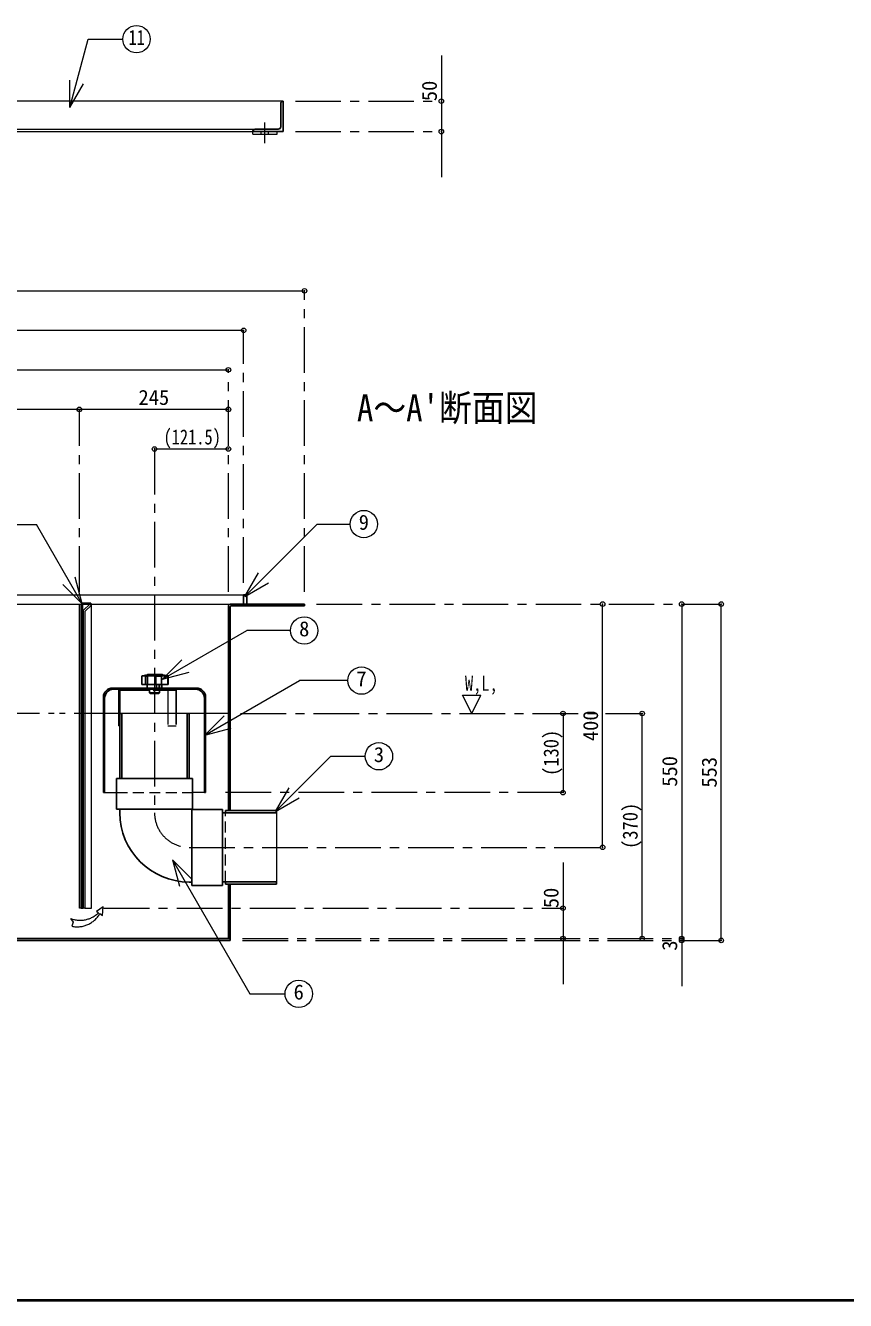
# Model space of a CAD drawing. Units: millimetres at full size, sheet at 1:15; details may follow other scales. Extents: x -3171 to 2904, y -2098 to 2117.
# Drawn here: x -1542 to -194, y -2098 to -2 of the extents above; entities that cross this region are included whole.
import ezdxf
from ezdxf.enums import TextEntityAlignment as Align

# ---------------------------------------------------------------- set-up
doc = ezdxf.new("R2010")
doc.units = ezdxf.units.MM
doc.header["$LTSCALE"] = 15
doc.header["$PDMODE"] = 32
doc.header["$PDSIZE"] = 7.5
for name, pattern in [('CHAIN1', [8, 5, -1, 1, -1]), ('DASHED1', [1.8, 1.2, -0.6]), ('DOUBLE_CHAIN1', [8.8, 5, -1, 0.6, -0.6, 0.6, -1])]:
    doc.linetypes.add(name, pattern=pattern)
doc.layers.add('0-0_ﾚｲﾔ1', color=4, linetype='Continuous', lineweight=9)
doc.styles.add('ＭＳ ゴシック', font='')
doc.styles.get('ＭＳ ゴシック').set_extended_font_data('MS Gothic')

msp = doc.modelspace()

# ---------------------------------------------------------------- linework, layer by layer
at = {"layer": '0-0_ﾚｲﾔ1'}
for p, q in [((-858.38, -51.15), (-858.38, -251.15)), ((-1168.38, -180.15), (-1168.38, -176.15)), ((-2333.38, -437.95), (-1083.38, -437.95)), ((-1183.38, -502.95), (-2233.38, -502.95)), ((-2208.38, -567.95), (-1208.38, -567.95)), ((-1453.38, -632.95), (-1713.38, -632.95)), ((-1208.38, -632.95), (-1453.38, -632.95)), ((-1329.88, -697.95), (-1208.38, -697.95)), ((-1708.13, -937.95), (-1183.38, -937.95)), ((-1708.13, -952.95), (-1453.38, -952.95)), ((-1450.38, -952.95), (-1449.63, -952.95)), ((-1434.63, -952.95), (-1205.38, -952.95)), ((-1433.38, -1452.95), (-1433.38, -952.95)), ((-593.38, -1352.95), (-593.38, -952.95)), ((-463.38, -952.95), (-463.38, -1502.95)), ((-398.38, -1505.95), (-398.38, -952.95)), ((-1329.88, -1098.95), (-1329.88, -1094.45)), ((-1319.26, -1094.45), (-1295.89, -1094.45)), ((-1307.88, -1095.45), (-1307.88, -1132.95)), ((-1294.89, -1095.45), (-1294.89, -1132.95)), ((-1294.14, -1094.45), (-1294.14, -1132.95)), ((-658.38, -1132.95), (-658.38, -1262.95)), ((-528.38, -1502.95), (-528.38, -1132.95)), ((-1411.88, -1262.95), (-1392.38, -1262.95)), ((-1247.88, -1262.95), (-1267.38, -1262.95)), ((-658.38, -1377.95), (-658.38, -1577.95)), ((-1450.38, -1452.95), (-1449.63, -1452.95)), ((-1448.13, -1452.95), (-1447.38, -1452.95)), ((-1444.38, -1452.95), (-1433.38, -1452.95)), ((-463.38, -1502.95), (-463.38, -1580.95))]:
    msp.add_line(p, q, dxfattribs=at)
at = {"layer": '0-0_ﾚｲﾔ1', "color": 7, "lineweight": 18}
for p, q in [((-1469.21, -136.36), (-1469.21, -91.36)), ((-1469.21, -136.36), (-1446.71, -97.39)), ((-1118.38, -126.15), (-2298.38, -126.15)), ((-2252.38, -172.15), (-1164.38, -172.15)), ((-2248.38, -176.15), (-1168.38, -176.15)), ((-1592.31, -822.11), (-1523.86, -822.11)), ((-1448.62, -952.43), (-1523.86, -822.11)), ((-1181.39, -940.34), (-1158.89, -901.37)), ((-1448.62, -952.43), (-1480.44, -920.61)), ((-1448.62, -952.43), (-1460.26, -908.96)), ((-1181.39, -940.34), (-1142.41, -917.84)), ((-1453.38, -952.95), (-1450.38, -952.95)), ((-1453.38, -1452.95), (-1453.38, -952.95)), ((-1450.38, -1452.95), (-1450.38, -952.95)), ((-1446.5, -963.08), (-1436.38, -952.95)), ((-1443.94, -964.76), (-1434.26, -955.08)), ((-1436.38, -952.95), (-1434.26, -955.08)), ((-1447.38, -965.2), (-1447.38, -1452.95)), ((-1444.38, -965.82), (-1444.38, -1452.95)), ((-1316.64, -1076.49), (-1178.17, -996.54)), ((-1106.26, -996.54), (-1178.17, -996.54)), ((-1316.64, -1076.49), (-1284.82, -1044.67)), ((-1316.64, -1076.49), (-1273.17, -1064.84)), ((-1247.21, -1168.62), (-1091.69, -1078.83)), ((-1012.21, -1078.83), (-1091.69, -1078.83)), ((-1321.63, -1094.45), (-1319.26, -1094.45)), ((-1319.26, -1092.95), (-1319.26, -1094.45)), ((-823.38, -1102.95), (-793.38, -1102.95)), ((-808.38, -1132.95), (-823.38, -1102.95)), ((-808.38, -1132.95), (-793.38, -1102.95)), ((-1276.38, -1132.95), (-1383.38, -1132.95)), ((-1247.21, -1168.62), (-1215.39, -1136.8)), ((-1388.38, -1152.95), (-1386.88, -1152.95)), ((-1247.21, -1168.62), (-1203.74, -1156.97)), ((-1131.04, -1293.97), (-1108.54, -1254.99)), ((-1131.04, -1293.97), (-1092.07, -1271.47)), ((-1129.38, -1296.35), (-1129.38, -1409.55)), ((-1300.56, -1373.49), (-1288.92, -1416.96)), ((-1300.56, -1373.49), (-1173.44, -1593.67)), ((-1300.56, -1373.49), (-1268.74, -1405.31)), ((-1450.38, -1452.95), (-1453.38, -1452.95)), ((-1444.38, -1452.95), (-1447.38, -1452.95)), ((-1173.44, -1593.67), (-1115.33, -1593.67))]:
    msp.add_line(p, q, dxfattribs=at)
at = {"layer": '0-0_ﾚｲﾔ1', "color": 5, "lineweight": 25}
for p, q in [((-1122.38, -168.15), (-1122.38, -130.15)), ((-1118.38, -176.15), (-1118.38, -126.15)), ((-1168.38, -176.15), (-1118.38, -176.15)), ((-1164.38, -172.15), (-1126.38, -172.15)), ((-1183.38, -937.95), (-1178.38, -937.95)), ((-1183.38, -937.95), (-1183.38, -952.95)), ((-1178.38, -952.95), (-1178.38, -937.95)), ((-1449.63, -952.95), (-1449.63, -1452.95)), ((-1448.13, -951.45), (-1434.63, -951.45)), ((-1448.13, -953.7), (-1448.13, -1452.95)), ((-1447.38, -952.95), (-1434.63, -952.95)), ((-1434.63, -951.45), (-1434.63, -952.95)), ((-1208.38, -955.95), (-1208.38, -1292.45)), ((-1205.38, -952.95), (-1083.38, -952.95)), ((-1205.38, -957.45), (-1205.38, -1292.45)), ((-1203.88, -955.95), (-1083.38, -955.95)), ((-1083.38, -955.95), (-1083.38, -952.95)), ((-1341.81, -1069.05), (-1349.72, -1070.78)), ((-1340.95, -1068.95), (-1316.94, -1068.95)), ((-1316.08, -1069.05), (-1308.17, -1070.78)), ((-1350.5, -1071.76), (-1350.5, -1084.95)), ((-1307.38, -1084.95), (-1350.5, -1084.95)), ((-1344.81, -1071.76), (-1344.81, -1084.95)), ((-1341.88, -1084.95), (-1341.88, -1090.95)), ((-1327.7, -1071.76), (-1327.7, -1084.95)), ((-1326.67, -1084.95), (-1326.67, -1090.95)), ((-1321.99, -1084.95), (-1321.99, -1090.95)), ((-1321.48, -1084.95), (-1321.48, -1090.95)), ((-1317.88, -1084.95), (-1317.88, -1090.95)), ((-1307.91, -1071.76), (-1307.91, -1084.95)), ((-1413.88, -1105.95), (-1413.88, -1262.95)), ((-1411.88, -1107.95), (-1411.88, -1262.95)), ((-1260.88, -1090.95), (-1398.88, -1090.95)), ((-1396.88, -1092.95), (-1262.88, -1092.95)), ((-1388.38, -1094.45), (-1388.38, -1152.95)), ((-1386.88, -1095.2), (-1386.88, -1239.95)), ((-1386.13, -1094.45), (-1338.13, -1094.45)), ((-1338.13, -1092.95), (-1338.13, -1098.95)), ((-1338.13, -1098.95), (-1321.63, -1098.95)), ((-1321.63, -1098.95), (-1322.63, -1099.95)), ((-1321.63, -1092.95), (-1321.63, -1098.95)), ((-1247.88, -1107.95), (-1247.88, -1262.95)), ((-1245.88, -1105.95), (-1245.88, -1262.95)), ((-1383.38, -1132.95), (-1386.88, -1132.95)), ((-1383.38, -1132.95), (-1383.38, -1239.95)), ((-1276.38, -1132.95), (-1276.38, -1239.95)), ((-1276.38, -1132.95), (-1272.88, -1132.95)), ((-1272.88, -1132.95), (-1272.88, -1239.95)), ((-1392.38, -1239.95), (-1392.38, -1289.95)), ((-1392.38, -1239.95), (-1267.38, -1239.95)), ((-1267.38, -1239.95), (-1267.38, -1289.95)), ((-1413.88, -1262.95), (-1411.88, -1262.95)), ((-1247.88, -1262.95), (-1245.88, -1262.95)), ((-1392.38, -1289.95), (-1267.38, -1289.95)), ((-1386.88, -1289.95), (-1386.88, -1295.95)), ((-1268.38, -1290.45), (-1218.38, -1290.45)), ((-1218.38, -1290.45), (-1218.38, -1415.45)), ((-1218.38, -1296.35), (-1129.38, -1296.35)), ((-1213.38, -1292.45), (-1129.38, -1292.45)), ((-1213.38, -1292.45), (-1213.38, -1296.35)), ((-1129.38, -1292.45), (-1129.38, -1296.35)), ((-1268.38, -1409.95), (-1272.88, -1409.95)), ((-1218.38, -1409.55), (-1129.38, -1409.55)), ((-1213.38, -1409.55), (-1213.38, -1413.45)), ((-1213.38, -1413.45), (-1129.38, -1413.45)), ((-1208.38, -1502.95), (-1208.38, -1413.45)), ((-1205.38, -1413.45), (-1205.38, -1505.95)), ((-1129.38, -1409.55), (-1129.38, -1413.45)), ((-1448.13, -1452.95), (-1449.63, -1452.95)), ((-1205.38, -1502.95), (-2211.38, -1502.95)), ((-1205.38, -1505.95), (-2211.38, -1505.95))]:
    msp.add_line(p, q, dxfattribs=at)
at = {"layer": '0-0_ﾚｲﾔ1', "linetype": 'CHAIN1'}
for p, q in [((-1098.38, -126.15), (-858.38, -126.15)), ((-1148.38, -195.15), (-1148.38, -161.15)), ((-1098.38, -176.15), (-858.38, -176.15)), ((-1083.38, -932.95), (-1083.38, -437.95)), ((-1183.38, -917.95), (-1183.38, -502.95)), ((-1208.38, -932.95), (-1208.38, -567.95)), ((-1453.38, -932.95), (-1453.38, -632.95)), ((-1329.88, -697.95), (-1329.88, -1295.95)), ((-1063.38, -952.95), (-398.38, -952.95)), ((-1188.38, -1132.95), (-528.38, -1132.95)), ((-658.38, -1262.95), (-1225.88, -1262.95)), ((-1272.88, -1352.95), (-593.38, -1352.95)), ((-1413.38, -1452.95), (-658.38, -1452.95)), ((-1185.38, -1502.95), (-463.38, -1502.95)), ((-1185.38, -1505.95), (-398.38, -1505.95))]:
    msp.add_line(p, q, dxfattribs=at)
at = {"layer": '0-0_ﾚｲﾔ1', "linetype": 'DASHED1'}
for p, q in [((-1154.38, -180.15), (-1154.38, -176.15)), ((-1142.38, -180.15), (-1142.38, -176.15)), ((-1307.88, -1132.95), (-1307.88, -1152.95)), ((-1294.89, -1132.95), (-1294.89, -1152.95)), ((-1294.14, -1132.95), (-1294.14, -1152.95)), ((-1307.88, -1152.95), (-1294.14, -1152.95)), ((-1392.38, -1262.95), (-1267.38, -1262.95)), ((-1213.38, -1409.55), (-1213.38, -1296.35))]:
    msp.add_line(p, q, dxfattribs=at)
at = {"layer": '0-0_ﾚｲﾔ1', "linetype": 'DOUBLE_CHAIN1'}
for p, q in [((-1386.88, -1132.95), (-2198.38, -1132.95)), ((-1208.38, -1132.95), (-1272.88, -1132.95)), ((-1425.31, -1458.05), (-1414.13, -1450.41)), ((-1425.31, -1458.05), (-1421.84, -1460.45)), ((-1419.8, -1461.86), (-1415.62, -1464.75)), ((-1415.62, -1464.75), (-1414.13, -1450.41))]:
    msp.add_line(p, q, dxfattribs=at)
at = {"layer": '0-0_ﾚｲﾔ1', "color": 1, "lineweight": 40}
msp.add_line((2904.12, -2097.95), (-3170.88, -2097.95), dxfattribs=at)
at = {"layer": '0-0_ﾚｲﾔ1', "color": 7, "lineweight": 18}
for points in [[(-1469.21, -136.36), (-1439.16, -24.24), (-1382.04, -24.24)], [(-1181.39, -940.34), (-1062.41, -821.36), (-1008.3, -821.36)], [(-1131.04, -1293.97), (-1040.34, -1203.26), (-983.46, -1203.26)]]:
    msp.add_lwpolyline(points, dxfattribs=at)
at = {"layer": '0-0_ﾚｲﾔ1'}
msp.add_lwpolyline([(-1168.38, -180.15), (-1128.38, -180.15), (-1128.38, -176.15)], dxfattribs=at)
at = {"layer": '0-0_ﾚｲﾔ1', "color": 5, "lineweight": 25}
for points in [[(-1344.81, -1071.76), (-1341.38, -1071.76), (-1341.38, -1084.95)], [(-1327.7, -1071.76), (-1318.49, -1071.76), (-1318.49, -1084.95)], [(-1307.91, -1071.76), (-1307.38, -1071.76), (-1307.38, -1084.95)], [(-1338.13, -1098.95), (-1337.13, -1099.95), (-1322.63, -1099.95)], [(-1268.38, -1290.45), (-1268.38, -1415.45), (-1218.38, -1415.45)]]:
    msp.add_lwpolyline(points, dxfattribs=at)
at = {"layer": '0-0_ﾚｲﾔ1', "linetype": 'DASHED1'}
msp.add_lwpolyline([(-1332.25, -1092.95), (-1332.25, -1094.45), (-1321.63, -1094.45)], dxfattribs=at)
at = {"layer": '0-0_ﾚｲﾔ1', "linetype": 'DOUBLE_CHAIN1'}
msp.add_lwpolyline([(-1467.71, -1469.98), (-1463.43, -1475.84), (-1465.87, -1482.66)], dxfattribs=at)
at = {"layer": '0-0_ﾚｲﾔ1', "color": 7, "lineweight": 18}
for centre in [(-1359.54, -24.24), (-985.8, -821.36), (-1083.76, -996.54), (-989.71, -1078.83), (-960.96, -1203.26), (-1092.83, -1593.67)]:
    msp.add_circle(centre, 22.5, dxfattribs=at)
at = {"layer": '0-0_ﾚｲﾔ1', "color": 5, "lineweight": 25}
for centre, radius, start, end in [((-1118.38, -130.15), 4, 90, 180), ((-1164.38, -176.15), 4, 90, 180), ((-1126.38, -168.15), 4, 270, 0), ((-1448.13, -952.95), 1.5, 90, 180), ((-1447.38, -953.7), 0.75, 90, 180), ((-1205.38, -955.95), 3, 90, 180), ((-1203.88, -957.45), 1.5, 90, 180), ((-1340.95, -1072.95), 4, 90, 102.36697), ((-1316.94, -1072.95), 4, 77.63303, 90), ((-1349.5, -1071.76), 1, 102.36697, 180), ((-1347.66, -1076.39), 5.43, 58.41904, 121.58096), ((-1334.54, -1100.46), 29.51, 76.59069, 103.40931), ((-1313.2, -1088.75), 17.8, 72.70582, 107.29418), ((-1308.38, -1071.76), 1, 0, 77.63303), ((-1398.88, -1105.95), 15, 90, 180), ((-1396.88, -1107.95), 15, 90, 180), ((-1386.88, -1094.45), 1.5, 90, 180), ((-1386.13, -1095.2), 0.75, 90, 180), ((-1334.01, -1087.99), 11.72, 249.39031, 290.60969), ((-1325.76, -1087.99), 11.72, 249.39031, 290.60969), ((-1262.88, -1107.95), 15, 0, 90), ((-1260.88, -1105.95), 15, 0, 90), ((-1272.88, -1295.95), 114, 180, 270)]:
    msp.add_arc(centre, radius, start, end, dxfattribs=at)
at = {"layer": '0-0_ﾚｲﾔ1', "color": 7, "lineweight": 18}
for centre, radius in [((-1444.38, -965.2), 3), ((-1442.88, -965.82), 1.5)]:
    msp.add_arc(centre, radius, 135, 180, dxfattribs=at)
at = {"layer": '0-0_ﾚｲﾔ1'}
for centre, radius in [((-1308.88, -1095.45), 1), ((-1295.89, -1095.45), 1), ((-1295.64, -1094.45), 1.5)]:
    msp.add_arc(centre, radius, 0, 90, dxfattribs=at)
at = {"layer": '0-0_ﾚｲﾔ1', "linetype": 'CHAIN1'}
msp.add_arc((-1272.88, -1295.95), 57, 180, 270, dxfattribs=at)
at = {"layer": '0-0_ﾚｲﾔ1', "linetype": 'DOUBLE_CHAIN1'}
for centre, radius, start, end in [((-1452.29, -1429.03), 43.76, 249.37581, 314.10079), ((-1457.03, -1440.82), 42.76, 258.06872, 330.51954)]:
    msp.add_arc(centre, radius, start, end, dxfattribs=at)
at = {"layer": '0-0_ﾚｲﾔ1', "color": 1}
for p in [(-858.38, -126.15), (-858.38, -176.15), (-1083.38, -437.95), (-1183.38, -502.95), (-1208.38, -567.95), (-1453.38, -632.95), (-1208.38, -632.95), (-1329.88, -697.95), (-1208.38, -697.95), (-593.38, -952.95), (-463.38, -952.95), (-398.38, -952.95), (-658.38, -1132.95), (-528.38, -1132.95), (-658.38, -1262.95), (-593.38, -1352.95), (-658.38, -1452.95), (-658.38, -1502.95), (-528.38, -1502.95), (-463.38, -1502.95), (-463.38, -1505.95), (-398.38, -1505.95)]:
    msp.add_point(p, dxfattribs=at)

# ---------------------------------------------------------------- texts
at = {"layer": '0-0_ﾚｲﾔ1', "color": 7, "style": 'ＭＳ ゴシック'}
for s, height, width, p in [('11', 24.74, 0.8, (-1372.66, -41.11)), ("A～A'断面図", 43.99, 0.9, (-997.13, -665.45)), ('(121.5)', 24.74, 0.8, (-1315.07, -697.95)), ('W,L,', 24.74, 0.8, (-819.63, -1102.95))]:
    msp.add_text(s, height=height, dxfattribs=dict(at, width=width)).set_placement(p, align=Align.BOTTOM_LEFT)
for s, p in [('50', (-858.38, -126.15)), ('400', (-593.38, -1178.27)), ('550', (-463.38, -1253.27)), ('553', (-398.38, -1254.77)), ('50', (-658.38, -1452.95)), ('3', (-463.38, -1522.83))]:
    msp.add_text(s, height=24.74, rotation=90, dxfattribs=at).set_placement(p, align=Align.BOTTOM_LEFT)
for s, p in [('245', (-1356.2, -632.95)), ('9', (-994.23, -838.24)), ('8', (-1092.19, -1013.42)), ('7', (-998.15, -1095.7)), ('3', (-969.4, -1220.14)), ('6', (-1101.27, -1610.54))]:
    msp.add_text(s, height=24.74, dxfattribs=at).set_placement(p, align=Align.BOTTOM_LEFT)
at = {"layer": '0-0_ﾚｲﾔ1', "color": 7, "style": 'ＭＳ ゴシック', "width": 0.9}
for s, p in [('(130)', (-658.38, -1235.45)), ('(370)', (-528.38, -1355.45))]:
    msp.add_text(s, height=24.74, rotation=90, dxfattribs=at).set_placement(p, align=Align.BOTTOM_LEFT)

doc.saveas('drawing.dxf')
